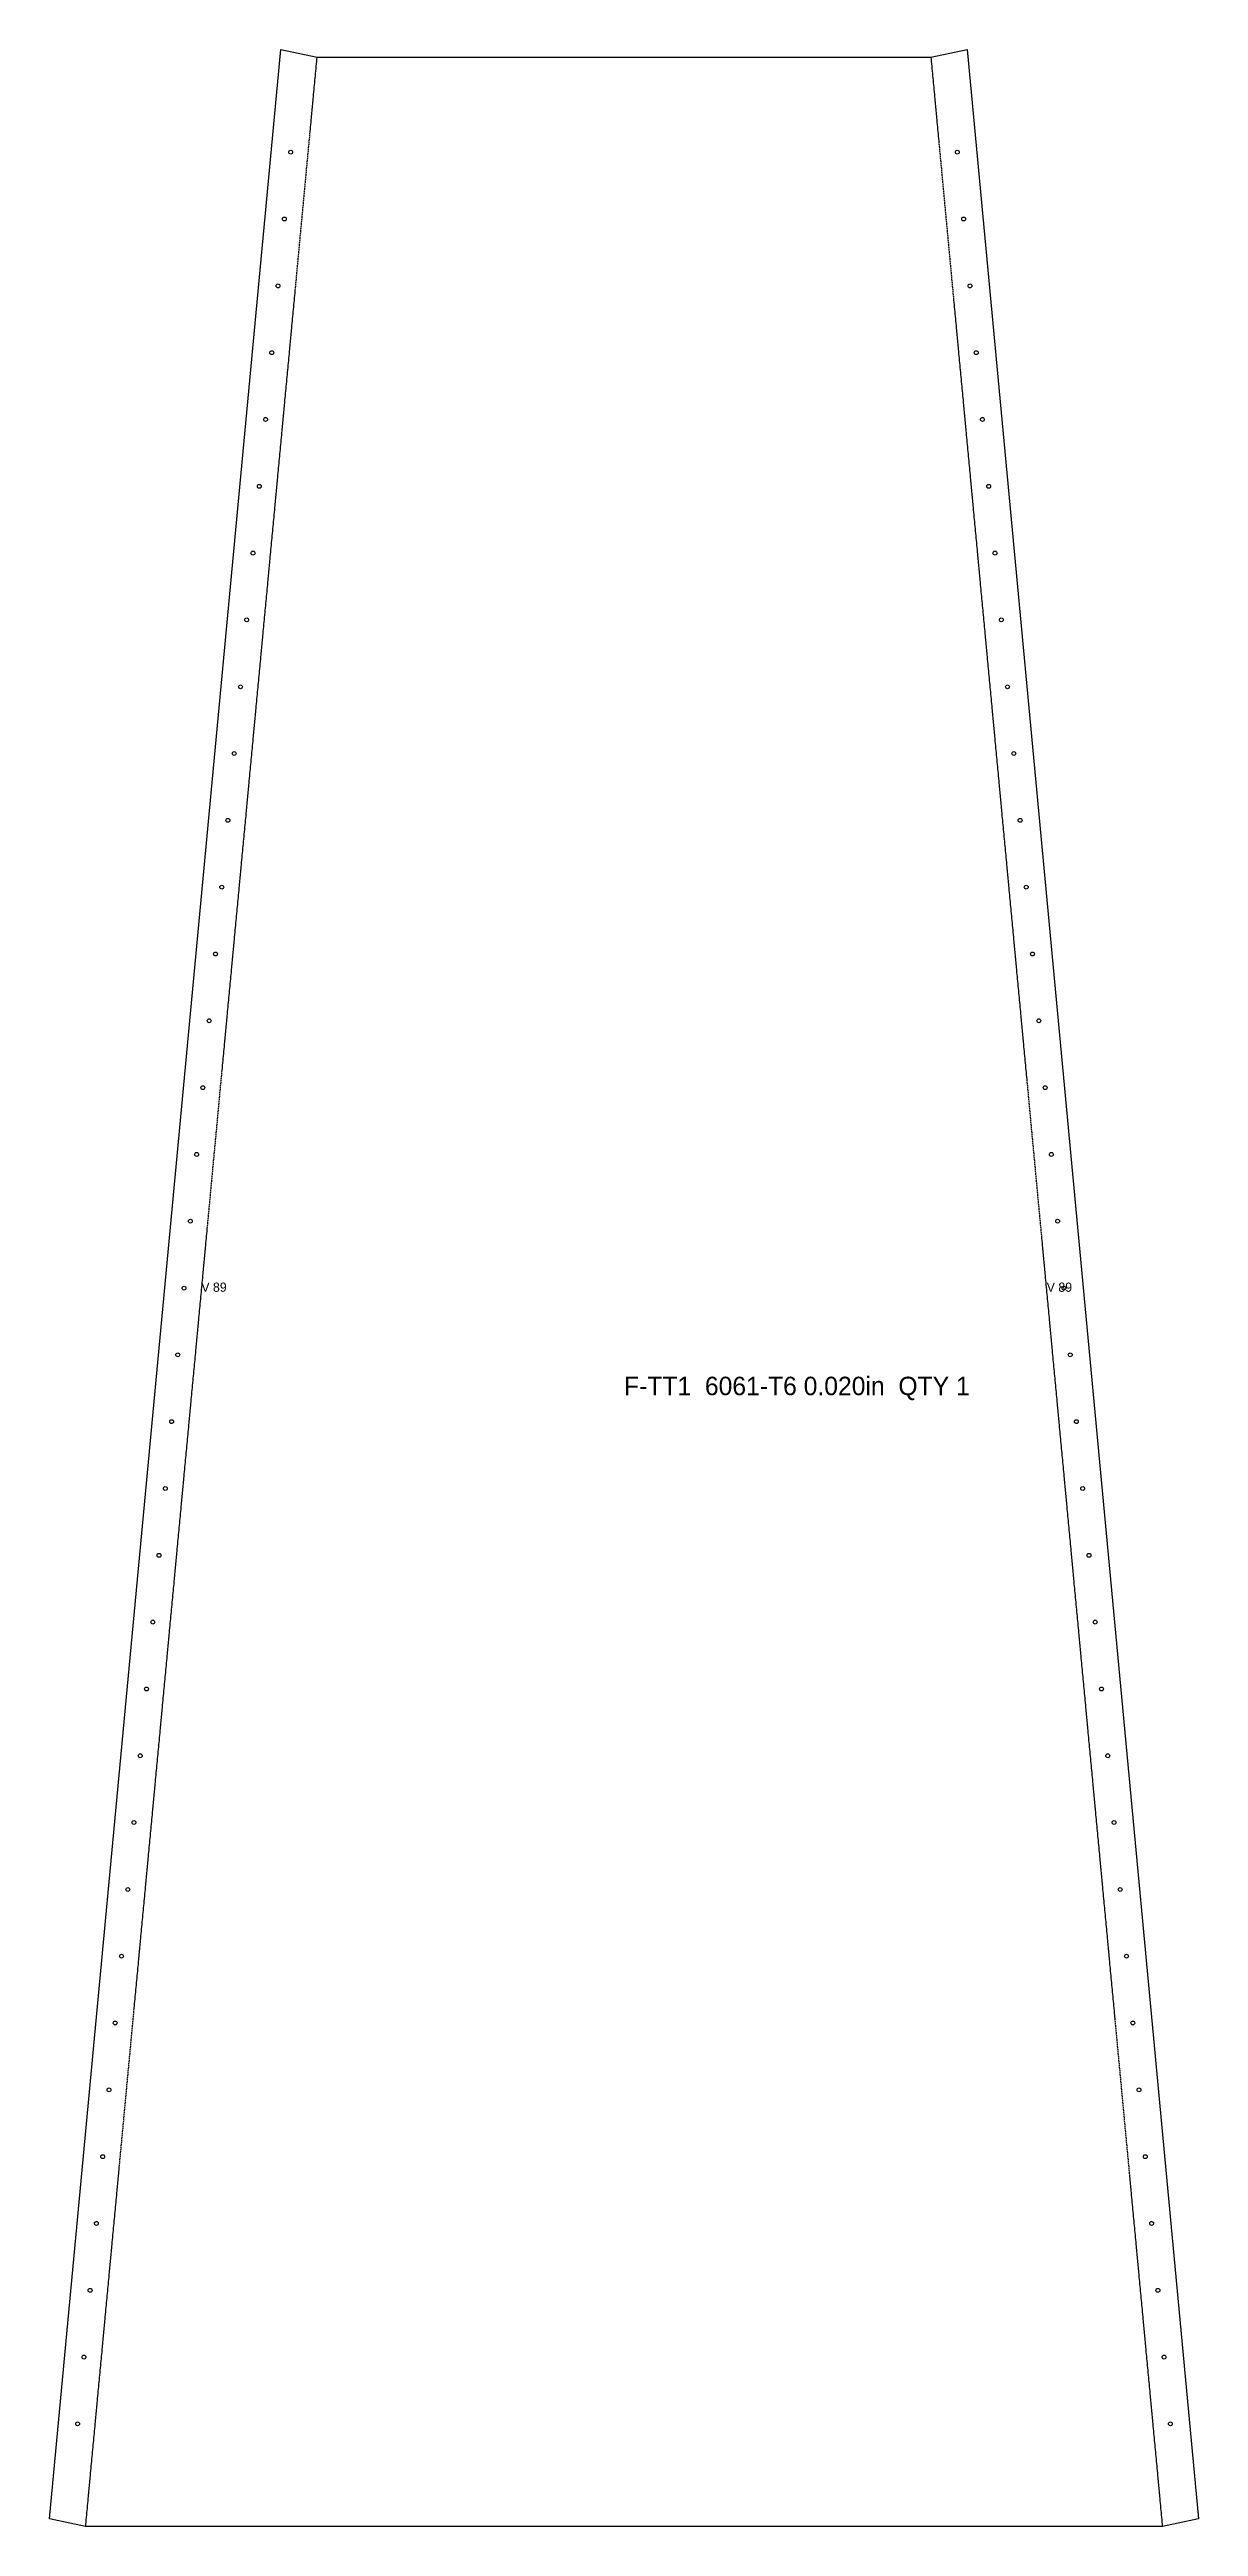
# Model space of a CAD drawing. Header units: millimetres. Extents: x -23 to 723, y 0 to 1610.
import ezdxf

# ---------------------------------------------------------------- set-up
doc = ezdxf.new("R2010")
doc.units = ezdxf.units.MM
doc.linetypes.add('DASHED', pattern=[1.524, 1.27, -0.254])
for name, color, linetype in [('CUT', 7, 'CONTINUOUS'), ('ETCH', 8, 'CONTINUOUS'), ('HOLE', 6, 'CONTINUOUS'), ('VALLEY', 1, 'DASHED')]:
    doc.layers.add(name, color=color, linetype=linetype)

msp = doc.modelspace()

# ---------------------------------------------------------------- linework, layer by layer
at = {"layer": 'CUT'}
msp.add_lwpolyline([(0, 0), (0, 0), (0, 0), (0, 0), (-23.5, 5), (127, 1610.1), (150.5, 1605.1), (549.5, 1605.1), (573, 1610.1), (723.5, 5), (700, 0), (700, 0), (700, 0), (700, 0), (0, 0)], close=True, dxfattribs=at)
at = {"layer": 'HOLE'}
for centre in [(133.3, 1543.4), (566.7, 1543.4), (129.2, 1500), (570.8, 1500), (125.1, 1456.5), (574.9, 1456.5), (121, 1413.1), (579, 1413.1), (117, 1369.7), (583, 1369.7), (112.9, 1326.2), (587.1, 1326.2), (108.8, 1282.8), (591.2, 1282.8), (104.7, 1239.4), (595.3, 1239.4), (100.7, 1195.9), (599.3, 1195.9), (96.6, 1152.5), (603.4, 1152.5), (92.5, 1109.1), (607.5, 1109.1), (88.5, 1065.6), (611.5, 1065.6), (84.4, 1022.2), (615.6, 1022.2), (80.3, 978.8), (619.7, 978.8), (76.2, 935.3), (623.8, 935.3), (72.2, 891.9), (627.8, 891.9), (68.1, 848.5), (631.9, 848.5), (64, 805), (636, 805), (59.9, 761.6), (640.1, 761.6), (55.9, 718.2), (644.1, 718.2), (51.8, 674.7), (648.2, 674.7), (47.7, 631.3), (652.3, 631.3), (43.7, 587.9), (656.3, 587.9), (39.6, 544.4), (660.4, 544.4), (35.5, 501), (664.5, 501), (31.4, 457.6), (668.6, 457.6), (27.4, 414.1), (672.6, 414.1), (23.3, 370.7), (676.7, 370.7), (19.2, 327.3), (680.8, 327.3), (15.2, 283.8), (684.8, 283.8), (11.1, 240.4), (688.9, 240.4), (7, 197), (693, 197), (2.9, 153.5), (697.1, 153.5), (-1.1, 110.1), (701.1, 110.1), (-5.2, 66.7), (705.2, 66.7)]:
    msp.add_circle(centre, 1.25, dxfattribs=at)
at = {"layer": 'VALLEY'}
for p, q in [((0, 0), (150.5, 1605.1)), ((549.5, 1605.1), (700, 0))]:
    msp.add_line(p, q, dxfattribs=at)

# ---------------------------------------------------------------- texts
at = {"layer": 'ETCH'}
for s, height, p in [('V 89', 6, (75.2, 802.6)), ('V 89', 6, (624.8, 802.6)), ('F-TT1  6061-T6 0.020in  QTY 1', 12, (350, 735.4))]:
    msp.add_text(s, height=height, dxfattribs=at).set_placement(p)

doc.saveas('drawing.dxf')
